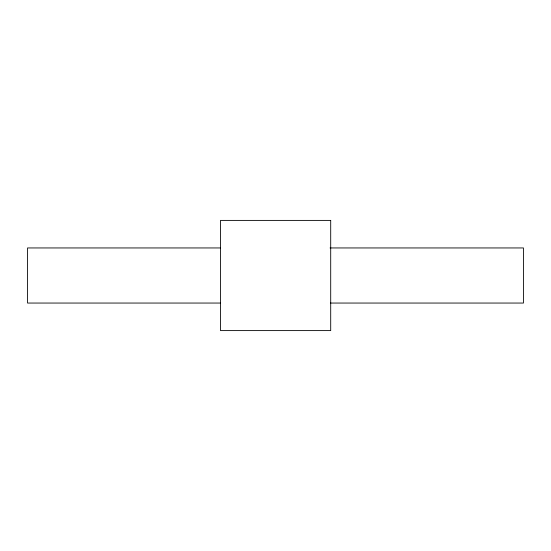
<?xml version="1.0" encoding="UTF-8"?>
<svg xmlns="http://www.w3.org/2000/svg" width="551" height="551" viewBox="0 0 551 551"><rect width="100%" height="100%" fill="white"/><g stroke="black" fill="none" stroke-linecap="round" stroke-linejoin="round"><path stroke-width="0.83" d="M220.593 247.95L27.55 247.95L27.55 303.05L220.593 303.05M330.049 247.95L523.45 247.95L523.45 303.05L330.407 303.05M330.703 220.4L220.503 220.4L220.503 330.6L330.703 330.6L330.703 220.4"/></g></svg>
